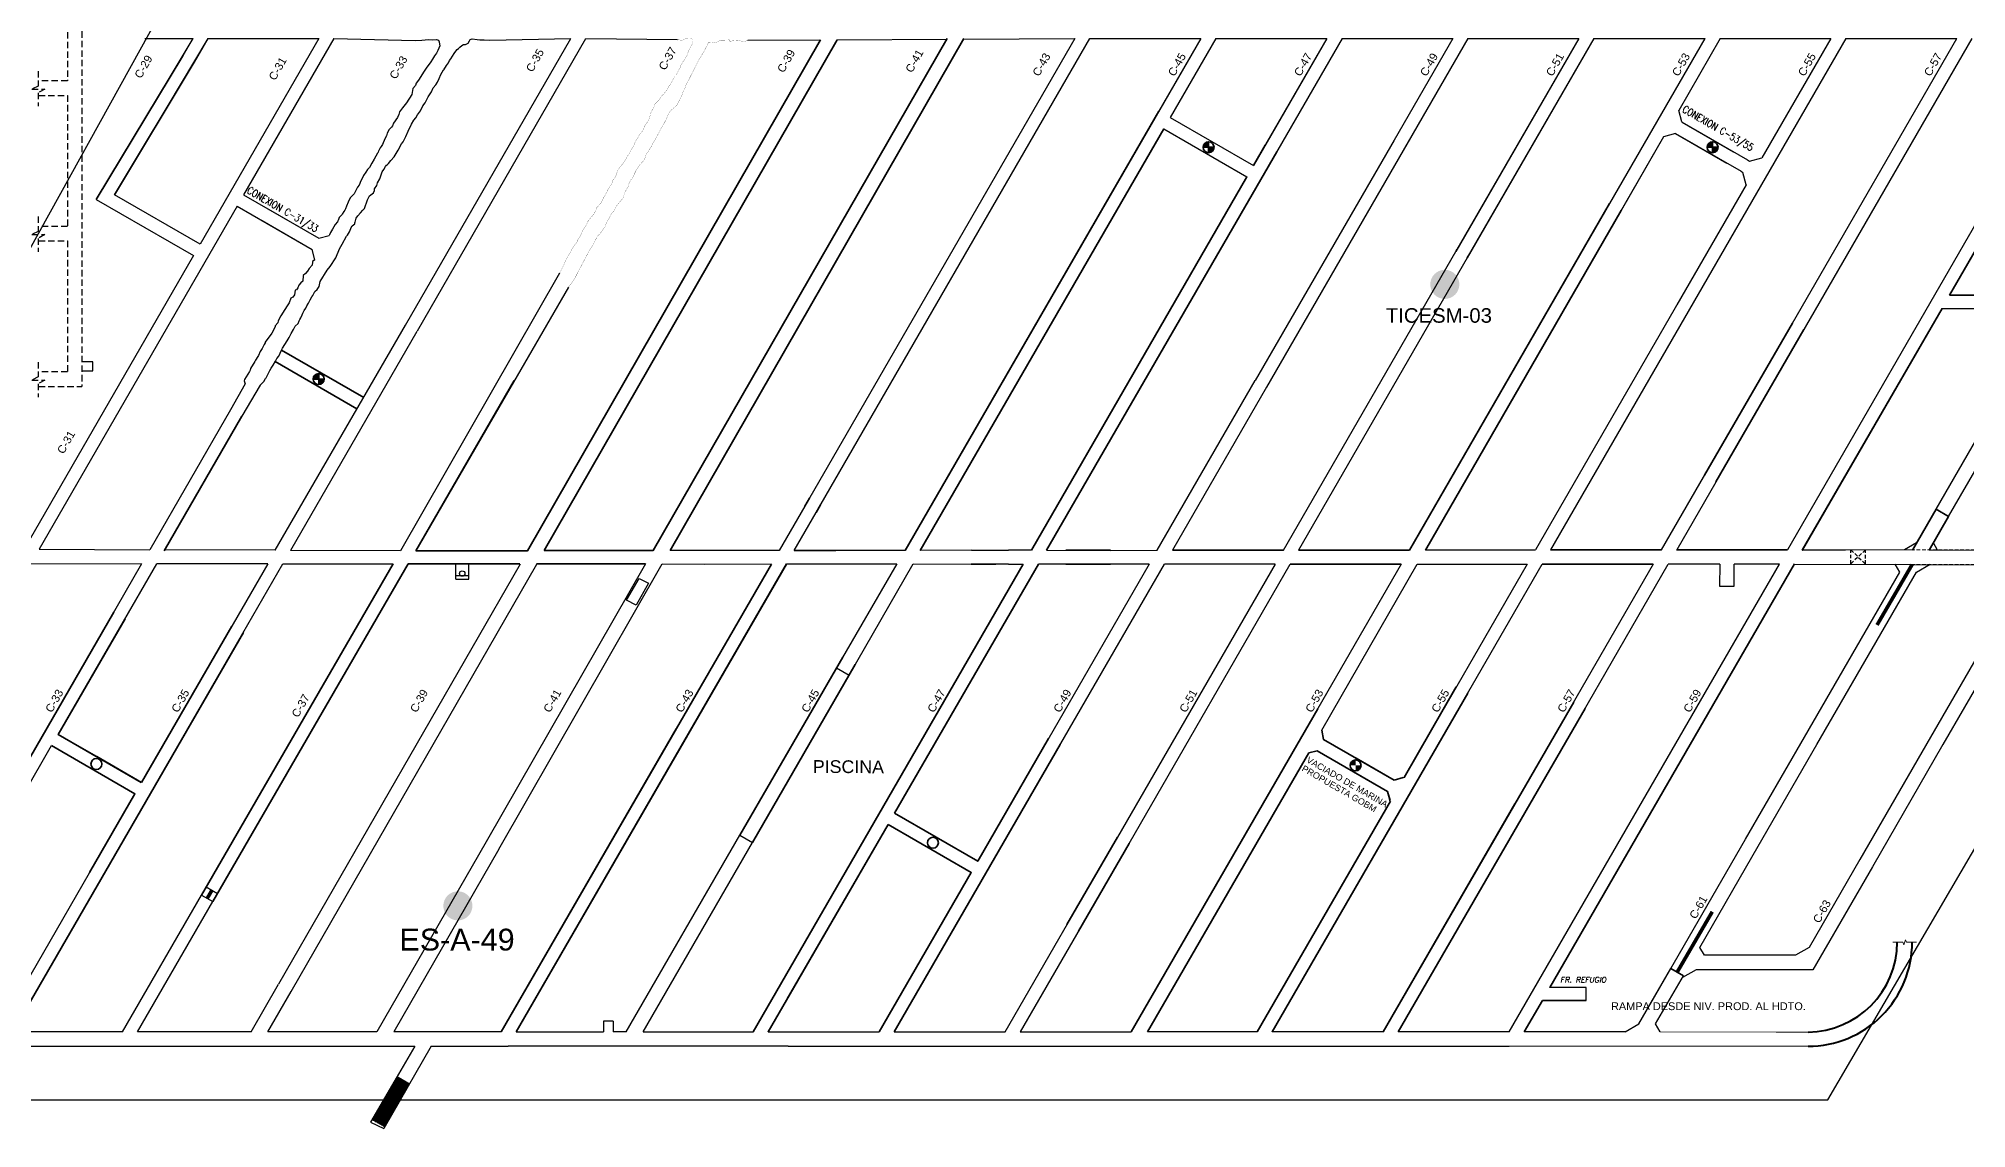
# Model space of a CAD drawing. Header units: millimetres. Extents: x -28 to 1943, y -5245 to 2752.
# Drawn here: x 812 to 1342, y 1434 to 1734 of the extents above; entities that cross this region are included whole.
import ezdxf
from ezdxf.enums import TextEntityAlignment as Align

# ---------------------------------------------------------------- set-up
doc = ezdxf.new("R2010")
doc.units = ezdxf.units.MM
doc.linetypes.add('DASHEDX2', pattern=[1.5, 1, -0.5])
doc.linetypes.add('HIDDEN', pattern=[0.375, 0.25, -0.125])
doc.layers.add('145', color=1, linetype='Continuous')
doc.styles.add('ARIAL', font='arial.ttf')
doc.styles.add('DG-T1-473 TO 560$1$Standard', font='arial.ttf')
doc.styles.add('ROMANS', font='romans.shx', dxfattribs={"width": 0.8})
doc.styles.get("Standard").update_dxf_attribs({"font": 'arial.ttf'})

msp = doc.modelspace()

# ---------------------------------------------------------------- hatches: boundary and pattern name
at = {"lineweight": 35}
h = msp.add_hatch(color=256, dxfattribs=at)
h.dxf.hatch_style = 1
h.paths.add_polyline_path([(1133.604, 1705.57, 0.4142136), (1132.104, 1704.07), (1133.604, 1704.07)])
h.paths.add_polyline_path([(1135.104, 1704.07), (1133.604, 1704.07), (1133.604, 1702.57, 0.4142136)])
h = msp.add_hatch(color=256, dxfattribs=at)
h.dxf.hatch_style = 1
h.paths.add_polyline_path([(1133.604, 1705.57, 0.4142136), (1132.104, 1704.07), (1133.604, 1704.07)])
h.paths.add_polyline_path([(1135.104, 1704.07), (1133.604, 1704.07), (1133.604, 1702.57, 0.4142136)])
h = msp.add_hatch(color=256, dxfattribs=at)
h.dxf.hatch_style = 1
h.paths.add_polyline_path([(1272.168, 1705.57, 0.4142136), (1270.668, 1704.07), (1272.168, 1704.07)])
h.paths.add_polyline_path([(1273.668, 1704.07), (1272.168, 1704.07), (1272.168, 1702.57, 0.4142136)])
h = msp.add_hatch(color=256, dxfattribs=at)
h.dxf.hatch_style = 1
h.paths.add_polyline_path([(1272.168, 1705.57, 0.4142136), (1270.668, 1704.07), (1272.168, 1704.07)])
h.paths.add_polyline_path([(1273.668, 1704.07), (1272.168, 1704.07), (1272.168, 1702.57, 0.4142136)])
at = {"lineweight": 100}
h = msp.add_hatch(color=256, dxfattribs=at)
h.dxf.hatch_style = 1
edge = h.paths.add_edge_path()
edge.add_arc((1198.552, 1666.373), 4, 0, 360)
at = {"lineweight": 35}
h = msp.add_hatch(color=256, dxfattribs=at)
h.dxf.hatch_style = 1
h.paths.add_polyline_path([(888.951, 1641.819, 0.4142136), (887.451, 1640.319), (888.951, 1640.319)])
h.paths.add_polyline_path([(890.451, 1640.319), (888.951, 1640.319), (888.951, 1638.819, 0.4142136)])
h = msp.add_hatch(color=256, dxfattribs=at)
h.dxf.hatch_style = 1
h.paths.add_polyline_path([(888.951, 1641.819, 0.4142136), (887.451, 1640.319), (888.951, 1640.319)])
h.paths.add_polyline_path([(890.451, 1640.319), (888.951, 1640.319), (888.951, 1638.819, 0.4142136)])
h = msp.add_hatch(color=256, dxfattribs=at)
h.dxf.hatch_style = 1
h.paths.add_polyline_path([(1174.026, 1535.607, 0.4142136), (1172.526, 1534.107), (1174.026, 1534.107)])
h.paths.add_polyline_path([(1175.526, 1534.107), (1174.026, 1534.107), (1174.026, 1532.607, 0.4142136)])
at = {"transparency": 33554687}
h = msp.add_hatch(color=256, dxfattribs=at)
h.dxf.hatch_style = 1
edge = h.paths.add_edge_path()
edge.add_arc((927.216, 1495.483), 4, 0, 360)
at = {"transparency": 33554636}
h = msp.add_hatch(dxfattribs=at)
h.set_pattern_fill('ANSI31', color=256, scale=0.10249, angle=-45.07769)
h.set_pattern_definition([(359.922312, (-53.1946, 2174.2277), (0.00044122, 0.32540518), [])])
h.paths.add_polyline_path([(913.962, 1446.579), (910.539, 1448.579), (903.558, 1436.709), (907.063, 1434.76)])

# ---------------------------------------------------------------- linework, layer by layer
for p, q in [((893.149, 1733.963), (868.32, 1690.979)), ((946.327, 1593.148), (1026.901, 1733.586)), ((1096.838, 1733.963), (1022.603, 1605.384)), ((1025.69, 1603.601), (1100.955, 1733.963)), ((1030.587, 1731.972), (1031.527, 1733.611)), ((1131.447, 1733.963), (1050.191, 1593.224)), ((1061.599, 1733.773), (1056.775, 1725.366)), ((1060.245, 1723.375), (1066.225, 1733.798)), ((1170.295, 1733.963), (1089.09, 1593.252)), ((1131.447, 1733.963), (1119.919, 1713.996)), ((1135.604, 1733.963), (1123.06, 1712.237)), ((1135.604, 1733.963), (1123.06, 1712.237)), ((1166.125, 1733.963), (1145.955, 1699.018)), ((1166.125, 1733.963), (1147.649, 1701.952)), ((1204.886, 1733.963), (1149.552, 1638.114, 2211.985)), ((1170.295, 1733.963), (1150.779, 1700.146)), ((1200.729, 1733.963), (1184.587, 1706.005)), ((1204.886, 1733.963), (1187.705, 1704.205)), ((1270.011, 1733.963), (1188.813, 1593.325)), ((1235.37, 1733.963), (1201.546, 1675.377)), ((1235.37, 1733.963), (1201.889, 1675.971)), ((1239.518, 1733.963), (1204.706, 1673.641)), ((1239.518, 1733.963), (1205, 1674.176)), ((1308.8, 1733.963), (1227.619, 1593.353)), ((1270.011, 1733.963), (1243.804, 1688.57)), ((1274.297, 1733.963), (1262.866, 1714.135)), ((1274.297, 1733.963), (1262.866, 1714.135)), ((1304.651, 1733.963), (1285.733, 1701.196)), ((1294.156, 1655.724), (1339.287, 1733.963)), ((1343.441, 1733.963), (1295.216, 1650.434)), ((1030.587, 1731.972), (950.935, 1593.151)), ((980.926, 1593.173), (1056.775, 1725.366)), ((1060.245, 1723.375), (985.54, 1593.177)), ((1123.06, 1712.237), (1145.955, 1699.018)), ((1121.266, 1709.129), (1054.35, 1593.227)), ((1258.701, 1706.908), (1193.225, 1593.332)), ((1258.701, 1706.908), (1247.05, 1686.699)), ((1281.409, 1693.705, 2211), (1280.526, 1697.166, 2211)), ((1281.409, 1693.705, 2211), (1280.526, 1697.166, 2211)), ((1282.326, 1700.283, 2211), (1285.733, 1701.196, 2211)), ((1282.326, 1700.283, 2211), (1285.733, 1701.196, 2211)), ((1144.155, 1695.9), (1084.906, 1593.249)), ((1281.409, 1693.705), (1223.471, 1593.35)), ((1281.409, 1693.705), (1262.354, 1660.701)), ((866.52, 1687.861), (812.058, 1593.576)), ((1154.161, 1593.303), (1201.546, 1675.377)), ((1204.694, 1673.647), (1158.308, 1593.303)), ((1335.252, 1659.779), (1365.506, 1659.779)), ((1337.33, 1663.379), (1367.801, 1663.379)), ((876.988, 1593.244), (912.837, 1655.183)), ((1258.121, 1593.366), (1294.156, 1655.724)), ((1297.243, 1653.944), (1262.305, 1593.379)), ((915.959, 1653.379), (881.23, 1593.203)), ((826.867, 1645.065), (823.867, 1645.065)), ((826.867, 1642.565), (826.867, 1645.065)), ((823.867, 1642.565), (826.867, 1642.565)), ((1119.502, 1593.274), (1146.418, 1639.923)), ((1149.552, 1638.114, 2211.985), (1123.661, 1593.277)), ((864.725, 1631.891), (842.52, 1593.416)), ((867.843, 1630.091), (846.664, 1593.394)), ((1333.604, 1604.521), (1349.649, 1632.308, 4424.844)), ((1337.068, 1602.521), (1353.113, 1630.308, 4424.844)), ((1022.603, 1605.384), (1015.568, 1593.198)), ((1019.686, 1593.202), (1025.69, 1603.601)), ((812.058, 1593.576), (842.52, 1593.416)), ((946.321, 1593.148), (915.649, 1593.125)), ((980.948, 1593.173), (950.935, 1593.151)), ((995.174, 1593.184), (985.54, 1593.177)), ((1015.568, 1593.198), (995.174, 1593.184)), ((1050.191, 1593.224), (1019.686, 1593.202)), ((1050.191, 1593.224), (1050.191, 1593.224)), ((1084.906, 1593.249), (1078.612, 1593.244)), ((1106.621, 1593.227), (1119.502, 1593.274)), ((1123.661, 1593.277), (1154.17, 1593.319)), ((1296.931, 1593.405), (1308.751, 1593.395)), ((1328.27, 1595.283), (1324.901, 1593.338)), ((1334.002, 1593.316), (1332.878, 1595.264)), ((840.247, 1589.484), (765.989, 1460.809)), ((804.818, 1460.81), (879.087, 1589.496)), ((817.36, 1542.619), (844.41, 1589.485)), ((874.941, 1589.516), (840.238, 1529.41)), ((909.396, 1589.504), (858.044, 1500.688)), ((861.17, 1498.901), (913.542, 1589.485)), ((944.351, 1589.421), (877.932, 1473.957)), ((881.397, 1471.958), (948.963, 1589.422)), ((913.555, 1589.505), (944.226, 1589.496)), ((926.621, 1586.348), (926.621, 1589.501)), ((926.621, 1586.348), (930.221, 1586.348)), ((930.221, 1586.348), (930.221, 1589.5)), ((948.837, 1589.495), (978.811, 1589.487)), ((983.422, 1589.485), (995.081, 1589.482)), ((995.081, 1589.482), (1013.432, 1589.5)), ((1017.588, 1589.504), (1047.93, 1589.533)), ((1082.664, 1589.47), (1021.164, 1482.968)), ((1047.93, 1589.533), (1031.281, 1560.962)), ((1034.798, 1558.913), (1052.4, 1589.533)), ((1047.179, 1460.811), (1121.458, 1589.461)), ((1047.287, 1520.987), (1086.845, 1589.47)), ((1052.4, 1589.533), (1068.325, 1589.47)), ((1078.612, 1589.465), (1082.664, 1589.47)), ((1151.928, 1589.437), (1108.519, 1514.365)), ((1111.742, 1512.599), (1156.075, 1589.436)), ((1186.565, 1589.429), (1112.306, 1460.81)), ((1151.096, 1460.811), (1225.355, 1589.432)), ((1156.076, 1589.437), (1186.565, 1589.429)), ((1164.699, 1543.798, 2118.937), (1190.974, 1589.428)), ((1221.209, 1589.435), (1187.353, 1530.797)), ((1190.974, 1589.428), (1221.202, 1589.419)), ((1255.836, 1589.411), (1217.843, 1523.561)), ((1220.998, 1521.829), (1259.982, 1589.408)), ((1274.132, 1589.405), (1259.982, 1589.408)), ((1290.537, 1589.401), (1278.122, 1589.404)), ((1297.407, 1541.827), (1323.622, 1587.232)), ((1300.871, 1539.827), (1328.24, 1587.231)), ((1323.622, 1587.232), (1322.371, 1589.398)), ((1328.24, 1587.231), (1331.99, 1589.395)), ((1358.25, 1587.221), (1332.041, 1541.827)), ((1362.868, 1587.22), (1335.505, 1539.827)), ((1031.281, 1560.962), (1034.798, 1558.913)), ((827.926, 1536.518), (817.36, 1542.619)), ((1165.218, 1541.269, -0.018), (1164.699, 1543.798, 2118.937)), ((770.146, 1460.809), (815.495, 1539.539)), ((815.495, 1539.539), (826.126, 1533.401)), ((1116.837, 1460.826, 0.412), (1161.126, 1537.603, 2121.212)), ((1163.422, 1538.149), (1161.126, 1537.6, 2118.943)), ((1172.336, 1533.002, 0), (1163.422, 1538.149)), ((1174.136, 1536.12), (1165.218, 1541.269, -0.018)), ((1281.26, 1513.859), (1297.407, 1541.827)), ((1284.724, 1511.859), (1300.871, 1539.827)), ((1332.041, 1541.827), (1312.641, 1508.224)), ((1335.505, 1539.827), (1316.105, 1506.224)), ((826.126, 1533.401), (838.44, 1526.291)), ((840.238, 1529.41), (827.926, 1536.518)), ((1182.822, 1526.948), (1172.336, 1533.002, 0)), ((1184.622, 1530.065, 0), (1174.136, 1536.12)), ((1183.554, 1524.216), (1182.822, 1526.948)), ((1187.353, 1530.797), (1184.622, 1530.065)), ((838.44, 1526.291), (800.662, 1460.81)), ((1183.554, 1524.216), (1146.953, 1460.811)), ((1181.583, 1460.811), (1217.843, 1523.561)), ((1185.737, 1460.811), (1220.998, 1521.829)), ((1017.792, 1469.908), (1045.486, 1517.87)), ((1045.486, 1517.87), (1068.348, 1504.671)), ((1047.287, 1520.987), (1070.148, 1507.788)), ((934.992, 1513.116, 2211.167), (904.98, 1460.81)), ((938.457, 1511.116, 2211.167), (909.591, 1460.81)), ((973.514, 1460.815), (1004.745, 1514.915, 2174.012)), ((978.13, 1460.81), (1008.209, 1512.915, 2174.012)), ((1004.745, 1514.915, 2174.012), (1008.209, 1512.915, 2174.012)), ((1077.666, 1460.811), (1108.519, 1514.365)), ((1111.742, 1512.599), (1081.814, 1460.811)), ((1255.208, 1468.734), (1281.26, 1513.859)), ((1268.685, 1484.079), (1284.724, 1511.859)), ((1312.641, 1508.224), (1298.7, 1484.079)), ((1316.105, 1506.224), (1299.76, 1477.914)), ((858.044, 1500.688), (861.17, 1498.901)), ((1068.348, 1504.671), (1043.024, 1460.811)), ((1269.935, 1481.914), (1268.685, 1484.079)), ((1298.7, 1484.079), (1294.95, 1481.914)), ((1008.376, 1460.811), (1021.164, 1482.968)), ((1294.95, 1481.914), (1269.935, 1481.914)), ((1251.899, 1463.004), (1260.708, 1478.261)), ((1256.518, 1463.005), (1264.172, 1476.261)), ((1267.626, 1477.914), (1263.876, 1475.749)), ((1299.76, 1477.914), (1267.626, 1477.914)), ((1012.533, 1460.811), (1017.792, 1469.908)), ((1225.378, 1469.472), (1237.417, 1469.472)), ((1237.417, 1469.472), (1225.378, 1469.472)), ((1237.417, 1473.072), (1227.456, 1473.072)), ((1237.417, 1473.072), (1227.456, 1473.072)), ((1237.417, 1469.472), (1237.417, 1473.072)), ((1237.417, 1469.472), (1237.417, 1473.072)), ((967.23, 1463.807), (967.23, 1460.81)), ((969.93, 1463.807), (967.23, 1463.807)), ((969.93, 1463.807), (969.93, 1460.81)), ((1248.149, 1460.838), (1251.899, 1463.004)), ((1257.768, 1460.84), (1256.518, 1463.005)), ((834.988, 1460.81), (806.685, 1460.81)), ((870.389, 1460.81), (839.146, 1460.81)), ((904.98, 1460.81), (875.001, 1460.81)), ((939.133, 1460.81), (909.591, 1460.81)), ((943.25, 1460.81), (967.23, 1460.81)), ((973.514, 1460.815), (969.93, 1460.81)), ((978.13, 1460.811), (1008.376, 1460.811)), ((1012.539, 1460.811), (1043.024, 1460.811)), ((1047.181, 1460.811), (1077.666, 1460.811)), ((1081.814, 1460.811), (1112.306, 1460.81)), ((1146.953, 1460.811), (1116.828, 1460.811)), ((1181.583, 1460.811), (1151.096, 1460.811)), ((1216.221, 1460.812), (1185.737, 1460.811)), ((1248.149, 1460.838), (1220.378, 1460.812)), ((806.685, 1456.889), (915.39, 1456.883)), ((915.393, 1456.887), (903.22, 1436.01)), ((919.832, 1456.882), (906.857, 1434.281)), ((919.832, 1456.882), (941.002, 1456.881)), ((1017.989, 1456.878), (941.002, 1456.881)), ((1017.989, 1456.878), (1109.504, 1456.873)), ((1109.504, 1456.873), (1156.17, 1456.871)), ((1156.17, 1456.871), (1216.221, 1456.868)), ((903.22, 1436.01), (906.857, 1434.281))]:
    msp.add_line(p, q)
at = {"lineweight": 35}
for p, q in [((946.321, 1593.148), (1026.901, 1733.586)), ((950.935, 1593.151), (1031.527, 1733.611)), ((980.926, 1593.173), (1061.708, 1733.963)), ((985.54, 1593.177), (1066.319, 1733.963)), ((1119.919, 1713.996), (1050.191, 1593.224)), ((1121.266, 1709.129), (1054.35, 1593.227)), ((1152.329, 1702.831), (1089.09, 1593.252)), ((1132.104, 1704.07), (1135.104, 1704.07)), ((1133.604, 1705.57), (1133.604, 1702.57)), ((1149.198, 1704.637), (1145.955, 1699.018)), ((1270.668, 1704.07), (1273.668, 1704.07)), ((1272.168, 1705.57), (1272.168, 1702.57)), ((1144.155, 1695.9), (1084.906, 1593.249)), ((1243.804, 1688.57), (1188.814, 1593.325)), ((1247.05, 1686.699), (1193.223, 1593.328)), ((1201.889, 1675.971), (1201.546, 1675.377)), ((1205, 1674.176), (1204.694, 1673.647)), ((1269.974, 1613.912), (1294.126, 1655.743)), ((1297.243, 1653.944), (1273.093, 1612.113)), ((878.717, 1648.306), (901.334, 1635.247)), ((887.451, 1640.319), (890.451, 1640.319)), ((888.951, 1641.819), (888.951, 1638.819)), ((867.843, 1630.091), (846.48, 1593.075)), ((1022.603, 1605.384), (1023.847, 1607.552)), ((1025.69, 1603.601), (1026.935, 1605.77)), ((915.649, 1593.125), (946.321, 1593.148)), ((950.935, 1593.151), (980.926, 1593.173)), ((1019.686, 1593.202), (1031.107, 1593.201)), ((1094.405, 1593.255), (1106.621, 1593.247)), ((1123.661, 1593.277), (1154.17, 1593.319)), ((1158.308, 1593.303), (1188.814, 1593.325)), ((1193.223, 1593.328), (1223.471, 1593.35)), ((1227.619, 1593.353), (1258.119, 1593.376)), ((1262.275, 1593.379), (1292.772, 1593.401)), ((913.555, 1589.505), (944.226, 1589.496)), ((948.837, 1589.495), (978.811, 1589.487)), ((1068.361, 1589.47), (1075.112, 1589.465)), ((1094.404, 1589.471), (1106.621, 1589.472)), ((1156.076, 1589.437), (1186.565, 1589.429)), ((1225.347, 1589.418), (1255.829, 1589.409)), ((1165.218, 1541.269), (1164.699, 1543.798, 2118.937)), ((1163.418, 1538.151), (1161.126, 1537.603, 2121.212)), ((1165.218, 1541.269, -0.018), (1184.622, 1530.065)), ((1182.822, 1526.948), (1183.495, 1524.438)), ((1184.622, 1530.065), (1187.136, 1530.739))]:
    msp.add_line(p, q, dxfattribs=at)
at = {"color": 3, "lineweight": 35}
for p, q in [((1337.33, 1663.379), (1367.801, 1663.379)), ((1013.419, 1589.477), (939.133, 1460.81)), ((943.25, 1460.81), (1017.535, 1589.476)), ((1082.664, 1589.47), (1008.376, 1460.811)), ((1082.664, 1589.47), (1008.376, 1460.811)), ((1086.821, 1589.47), (1047.283, 1520.989)), ((1086.821, 1589.47), (1047.283, 1520.989)), ((1294.691, 1589.526), (1227.456, 1473.072)), ((1294.691, 1589.526), (1227.456, 1473.072)), ((1325.085, 1589.326), (1325.104, 1589.359)), ((1329.22, 1589.359), (1329.195, 1589.317)), ((832.599, 1576.227), (765.989, 1460.809)), ((835.712, 1574.417), (817.36, 1542.619)), ((868.27, 1570.683), (804.818, 1460.81)), ((865.039, 1572.429), (840.238, 1529.41)), ((1033.017, 1563.877), (1004.745, 1514.915, 2174.012)), ((1036.482, 1561.876), (1008.209, 1512.915, 2174.012)), ((1204.856, 1553.947), (1151.096, 1460.811)), ((1201.713, 1555.672), (1187.353, 1530.797)), ((1163.601, 1549.654), (1112.307, 1460.811)), ((1181.583, 1460.811), (1233.992, 1551.508)), ((1237.148, 1549.776), (1185.737, 1460.811)), ((817.36, 1542.619), (840.183, 1529.442)), ((987.233, 1544.121), (939.133, 1460.81)), ((943.25, 1460.81), (990.34, 1542.373)), ((1092.791, 1539.809), (1047.181, 1460.811)), ((1089.634, 1541.541), (1070.147, 1507.789)), ((1161.126, 1537.603, 2121.212), (1116.828, 1460.811)), ((838.44, 1526.291), (825.971, 1504.664)), ((1183.582, 1524.265), (1146.953, 1460.811)), ((1045.483, 1517.871), (1012.539, 1460.811)), ((1045.483, 1517.871), (1012.539, 1460.811)), ((1047.283, 1520.989), (1070.147, 1507.789)), ((1047.283, 1520.989), (1070.147, 1507.789)), ((1108.519, 1514.365), (1094.68, 1490.339)), ((1111.743, 1512.599), (1097.828, 1488.522)), ((1068.347, 1504.671), (1043.024, 1460.811)), ((1068.347, 1504.671), (1043.024, 1460.811)), ((1225.378, 1469.472), (1220.378, 1460.812)), ((1225.378, 1469.472), (1220.378, 1460.812))]:
    msp.add_line(p, q, dxfattribs=at)
at = {"color": 7, "lineweight": 35}
for p, q in [((1327.146, 1593.332), (1333.604, 1604.521)), ((1331.756, 1593.321), (1337.068, 1602.521)), ((1333.604, 1604.521), (1337.068, 1602.521)), ((1264.172, 1476.261), (1260.708, 1478.261))]:
    msp.add_line(p, q, dxfattribs=at)
at = {"linetype": 'ByBlock'}
for p, q in [((1068.398, 1593.276), (1078.612, 1593.244)), ((1089.09, 1593.252), (1106.621, 1593.227)), ((1078.612, 1589.465), (1068.361, 1589.47)), ((1106.621, 1589.472), (1086.821, 1589.47)), ((1216.221, 1460.812), (1290.537, 1589.401)), ((1255.829, 1589.409), (1255.835, 1589.409))]:
    msp.add_line(p, q, dxfattribs=at)
at = {"color": 3, "linetype": 'DASHEDX2', "lineweight": 15}
for p, q in [((1308.751, 1593.395), (1415.926, 1593.459)), ((1308.751, 1589.359), (1415.926, 1589.359))]:
    msp.add_line(p, q, dxfattribs=at)
at = {"color": 3, "linetype": 'DASHEDX2', "lineweight": 30}
for p, q in [((1310.166, 1589.543), (1310.166, 1593.374)), ((1310.166, 1593.374), (1314.166, 1589.51)), ((1314.166, 1589.51), (1314.166, 1593.374))]:
    msp.add_line(p, q, dxfattribs=at)
at = {"color": 3}
for p, q in [((926.621, 1585.348), (926.621, 1586.348)), ((926.621, 1585.348), (930.221, 1585.348)), ((930.221, 1585.348), (930.221, 1586.348))]:
    msp.add_line(p, q, dxfattribs=at)
at = {"color": 3, "lineweight": 15}
for p, q in [((804.818, 1460.81), (834.988, 1460.81)), ((839.146, 1460.81), (870.389, 1460.81)), ((875.001, 1460.81), (904.98, 1460.81)), ((909.591, 1460.81), (939.133, 1460.81)), ((1012.533, 1460.811), (1043.024, 1460.811)), ((1047.181, 1460.811), (1077.666, 1460.811)), ((1081.814, 1460.811), (1112.307, 1460.811)), ((1116.828, 1460.811), (1146.953, 1460.811)), ((1151.096, 1460.811), (1181.583, 1460.811)), ((1185.737, 1460.811), (1216.221, 1460.812))]:
    msp.add_line(p, q, dxfattribs=at)
at = {"color": 3, "linetype": 'Continuous', "lineweight": 15}
for p, q in [((943.25, 1460.81), (967.23, 1460.81)), ((978.13, 1460.81), (1008.376, 1460.811)), ((693.962, 1456.893), (915.39, 1456.883))]:
    msp.add_line(p, q, dxfattribs=at)
at = {"lineweight": 15}
for p, q in [((1257.768, 1460.84), (1289.63, 1460.799)), ((1289.63, 1460.799), (1298.406, 1460.798)), ((919.832, 1456.882), (1216.539, 1456.868)), ((1216.221, 1456.868), (1261.543, 1456.866)), ((1218.093, 1456.868), (1298.406, 1456.865))]:
    msp.add_line(p, q, dxfattribs=at)
at = {"color": 252, "linetype": 'HIDDEN', "ltscale": 7}
for points in [[(823.867, 1749.081), (823.867, 1638.323)], [(819.867, 1738.323), (819.867, 1722.323)], [(811.855, 1725.019), (811.855, 1720.903), (810.117, 1720.06), (813.642, 1720.06), (811.855, 1719.018), (811.855, 1715.348)], [(819.867, 1722.323), (811.967, 1722.323)], [(811.967, 1718.323), (819.867, 1718.323)], [(819.867, 1718.323), (819.867, 1682.323)], [(811.855, 1685.019), (811.855, 1680.903), (810.117, 1680.06), (813.642, 1680.06), (811.855, 1679.018), (811.855, 1675.348)], [(819.867, 1682.323), (811.967, 1682.323)], [(811.967, 1678.323), (819.867, 1678.323)], [(819.867, 1678.323), (819.867, 1642.323)], [(811.855, 1645.019), (811.855, 1640.903), (810.117, 1640.06), (813.642, 1640.06), (811.855, 1639.018), (811.855, 1635.348)], [(819.867, 1642.323), (811.967, 1642.323)], [(811.967, 1638.323), (823.867, 1638.323)]]:
    msp.add_lwpolyline(points, dxfattribs=at)
for points in [[(854.322, 1733.963), (827.777, 1689.738)], [(858.478, 1733.963), (832.826, 1690.979)], [(841.188, 1733.963), (854.322, 1733.963)], [(841.188, 1733.963), (854.322, 1733.963)], [(854.322, 1733.963), (851.598, 1729.243)], [(858.478, 1733.963), (854.714, 1727.443)], [(888.992, 1733.963), (856.366, 1677.434)], [(858.478, 1733.963), (888.992, 1733.963)], [(858.478, 1733.963), (888.992, 1733.963)], [(872.845, 1638.688), (873.895, 1639.676), (874.364, 1640.515), (874.521, 1640.631), (875.529, 1642.674), (875.899, 1643.31), (876.436, 1644.194), (877.082, 1645.223), (877.484, 1646.03), (877.968, 1646.653), (878.707, 1648.288), (879.042, 1648.873), (880.31, 1650.849), (880.825, 1651.753), (881.422, 1652.842), (882.041, 1653.929), (882.5, 1654.87), (883.321, 1655.602), (883.62, 1656.306), (883.8, 1656.716), (883.997, 1657.21), (884.424, 1658.029), (884.616, 1658.415), (885.004, 1659.223), (885.458, 1659.868), (885.693, 1660.485), (886.154, 1661.164), (886.331, 1661.588), (886.566, 1662.105), (887.035, 1662.924), (887.301, 1663.313), (887.615, 1663.837), (887.914, 1664.417), (888.576, 1664.986), (889.069, 1665.748), (889.38, 1667.177), (891.266, 1670.31), (892.143, 1671.263), (893.688, 1673.701), (894.707, 1676.126), (895.449, 1677.433), (896.578, 1679.583), (896.898, 1679.941), (897.447, 1680.843), (897.778, 1681.77), (897.8, 1681.827), (898.109, 1682.432), (898.846, 1683.004), (898.917, 1683.401), (898.979, 1683.496), (899.259, 1684.587), (899.705, 1685.216), (900.412, 1686.004), (901.058, 1686.811), (901.537, 1687.255), (902.396, 1689.657), (902.911, 1690.706), (903.988, 1691.559), (904.253, 1692.225), (904.308, 1692.658), (904.892, 1693.539), (905.117, 1694.25), (905.748, 1695.404), (906.442, 1697.34), (906.819, 1697.918), (907.312, 1698.774), (907.636, 1699.125), (907.874, 1699.34), (908.142, 1699.621), (908.749, 1700.46), (909.684, 1701.474), (909.684, 1701.474), (910.76, 1703.234), (910.76, 1703.234), (911.75, 1705.037), (912.179, 1705.6), (912.889, 1707.04), (913.559, 1708.506), (914.423, 1710.455), (915.147, 1711.487), (915.638, 1712.124), (916.097, 1713.012), (916.911, 1714.122), (917.561, 1715.434), (918.186, 1716.302), (919.023, 1717.951), (919.934, 1719.271), (920.41, 1720.432), (921.122, 1721.257), (921.598, 1721.996), (922.06, 1722.998), (922.573, 1724.078), (923.296, 1725.316), (923.344, 1725.365), (924.05, 1726.582), (924.597, 1727.285), (924.9, 1727.905), (925.261, 1728.351), (925.749, 1729.162), (926.167, 1729.859), (926.62, 1730.52), (927.021, 1730.948), (927.365, 1731.27), (927.736, 1731.617), (928.35, 1732.06), (928.745, 1732.32), (929.356, 1732.333), (930.047, 1732.661), (930.432, 1733.351), (930.586, 1733.684), (931.18, 1733.923), (932.555, 1733.668), (933.225, 1733.639), (934.454, 1733.587), (935.992, 1733.541)], [(893.149, 1733.963), (915.454, 1733.423)], [(893.149, 1733.963), (915.454, 1733.423)], [(912.837, 1655.183), (958.247, 1733.963)], [(915.454, 1733.423), (917.28, 1733.485), (919.095, 1733.668), (920.355, 1733.646), (921.382, 1733.718), (921.85, 1733.541), (922.082, 1733.066), (922.191, 1732.446), (922.276, 1731.962), (921.72, 1730.7), (921.376, 1729.917), (920.818, 1729.196), (920.226, 1728.304)], [(916.086, 1653.6), (962.404, 1733.963)], [(935.992, 1733.541), (958.247, 1733.963)], [(935.992, 1733.541), (958.247, 1733.963)], [(962.404, 1733.963), (987.578, 1733.658)], [(962.404, 1733.963), (987.578, 1733.658)], [(1006.955, 1733.479), (1026.901, 1733.586)], [(1006.955, 1733.479), (1026.901, 1733.586)], [(1031.527, 1733.611), (1061.599, 1733.773)], [(1031.527, 1733.611), (1061.599, 1733.773)], [(1066.225, 1733.798), (1096.838, 1733.963)], [(1066.225, 1733.798), (1096.838, 1733.963)], [(1100.955, 1733.963), (1131.447, 1733.963)], [(1100.955, 1733.963), (1131.447, 1733.963)], [(1135.604, 1733.963), (1166.125, 1733.963)], [(1135.604, 1733.963), (1166.125, 1733.963)], [(1170.295, 1733.963), (1200.729, 1733.963)], [(1170.295, 1733.963), (1200.729, 1733.963)], [(1204.886, 1733.963), (1235.37, 1733.963)], [(1204.886, 1733.963), (1235.37, 1733.963)], [(1239.518, 1733.963), (1270.011, 1733.963)], [(1239.518, 1733.963), (1270.011, 1733.963)], [(1274.297, 1733.963), (1304.651, 1733.963)], [(1274.297, 1733.963), (1304.651, 1733.963)], [(1308.8, 1733.963), (1339.287, 1733.963)], [(1308.8, 1733.963), (1339.287, 1733.963)], [(920.226, 1728.304), (919.739, 1727.572), (919.363, 1726.962), (918.723, 1726.056), (917.742, 1724.74), (917.05, 1723.498), (916.419, 1722.547), (915.791, 1721.729), (915.53, 1721.018), (914.879, 1720.219), (914.603, 1718.612), (913.105, 1716.29), (911.954, 1714.898), (911.143, 1713.841), (911.014, 1713.04), (910.603, 1712.222), (909.543, 1710.696), (909.228, 1709.98), (908.993, 1709.58), (908.348, 1708.934), (907.792, 1707.96), (907.58, 1707.248), (907.144, 1706.371), (906.449, 1704.811), (906.163, 1704.236), (905.824, 1703.897), (905.342, 1702.823), (905.381, 1702.742), (905.109, 1702.411), (904.246, 1700.794), (903.525, 1699.718), (902.879, 1698.505), (902.369, 1697.916), (901.932, 1697.183), (901.26, 1696.348), (901.034, 1695.657), (900.569, 1694.878), (900.058, 1693.643), (899.595, 1693.078), (898.916, 1691.623), (898.72, 1691.279), (898.045, 1690.638), (897.59, 1690.199), (897.054, 1688.955), (896.642, 1687.885), (896.296, 1687.099), (896.107, 1686.798), (895.82, 1686.426), (895.43, 1685.663), (895.27, 1685.514), (894.597, 1684.751), (894.304, 1683.963), (894.225, 1683.803), (894.094, 1683.583), (893.484, 1682.847), (893.098, 1682.208), (892.761, 1681.548), (892.469, 1681.124), (892.177, 1680.64), (891.902, 1680.012), (891.871, 1679.806)], [(1263.696, 1711.04), (1262.866, 1714.135)], [(1263.696, 1711.04), (1262.866, 1714.135)], [(1121.266, 1709.129), (1144.155, 1695.9), (1144.155, 1695.9)], [(1261.996, 1707.865), (1258.701, 1706.908)], [(1261.996, 1707.865), (1258.701, 1706.908)], [(1261.996, 1707.865), (1276.111, 1699.716)], [(1261.996, 1707.865), (1280.006, 1697.466)], [(1263.794, 1710.984), (1263.696, 1711.04)], [(1263.794, 1710.984), (1263.696, 1711.04)], [(1263.794, 1710.984), (1277.911, 1702.833)], [(1263.794, 1710.984), (1281.806, 1700.584)], [(1184.587, 1706.005), (1146.418, 1639.923)], [(1280.006, 1697.466), (1280.526, 1697.166)], [(1280.006, 1697.466), (1280.526, 1697.166)], [(1281.806, 1700.584), (1282.327, 1700.283)], [(1281.806, 1700.584), (1282.327, 1700.283)], [(856.366, 1677.434), (832.826, 1690.979)], [(868.307, 1690.986), (889.002, 1679.038)], [(827.777, 1689.738), (854.548, 1674.283)], [(866.505, 1687.869), (887.201, 1675.921)], [(875.19, 1687.012), (889.002, 1679.038)], [(1348.942, 1690.69), (1292.772, 1593.401)], [(1352.059, 1688.891), (1337.33, 1663.379)], [(873.39, 1683.895), (887.201, 1675.921)], [(887.91, 1673.141), (887.201, 1675.921)], [(887.91, 1673.141), (887.201, 1675.921)], [(889.002, 1679.038), (891.871, 1679.806)], [(889.002, 1679.038), (891.871, 1679.806)], [(854.548, 1674.283), (807.973, 1593.584)], [(887.91, 1673.141), (887.283, 1672.703), (887.294, 1672.63), (887.273, 1672.496), (887.13, 1671.627), (886.298, 1670.773), (885.891, 1669.988), (885.333, 1669.367), (884.725, 1668.777), (884.585, 1667.282), (884.069, 1666.796), (883.488, 1666.16), (883.18, 1665.452), (882.881, 1664.827), (882.496, 1664.756), (882.264, 1663.508), (881.86, 1662.845), (881.336, 1662.62), (880.826, 1661.326), (880.286, 1660.46), (879.673, 1659.42), (878.543, 1657.715), (877.77, 1656.346), (877.673, 1655.786), (877.008, 1654.936), (876.994, 1654.798), (876.874, 1654.502), (876.063, 1652.933), (874.269, 1650.434), (874.212, 1650.273), (874.002, 1649.872), (873.374, 1648.703), (872.859, 1647.899), (872.393, 1646.847), (872.265, 1646.503), (871.599, 1645.529), (871.384, 1645.125), (870.225, 1643.273), (870.099, 1642.782), (869.9, 1642.421), (868.565, 1640.214), (868.454, 1639.827), (868.75, 1639.038)], [(1335.252, 1659.779), (1296.931, 1593.405)], [(868.75, 1639.038), (864.725, 1631.891)], [(868.75, 1639.038), (864.725, 1631.891)], [(872.845, 1638.688), (867.843, 1630.091)], [(872.845, 1638.688), (867.843, 1630.091)], [(876.988, 1593.244), (846.664, 1593.394)], [(876.988, 1593.244), (846.664, 1593.394)], [(911.488, 1593.122), (881.23, 1593.203)], [(911.488, 1593.122), (881.23, 1593.203)], [(1068.398, 1593.276), (1054.35, 1593.227)], [(1089.106, 1593.252), (1089.107, 1593.252)], [(1188.813, 1593.325), (1158.321, 1593.325)], [(1223.471, 1593.35), (1193.225, 1593.332)], [(1227.456, 1473.072), (1294.618, 1589.399), (1423.524, 1589.092), (1423.524, 1593.099), (1331.756, 1593.321)], [(1258.119, 1593.376), (1227.619, 1593.353)], [(1292.772, 1593.401), (1262.305, 1593.379)], [(1327.146, 1593.332), (1296.931, 1593.405)], [(840.247, 1589.484), (805.512, 1589.47)], [(874.941, 1589.516), (844.41, 1589.485)], [(879.087, 1589.496), (909.396, 1589.504)], [(879.087, 1589.496), (909.396, 1589.504)], [(1013.419, 1589.477), (939.133, 1460.81)], [(943.271, 1460.81), (1017.588, 1589.504)], [(1117.312, 1589.464), (1070.148, 1507.788)], [(1117.312, 1589.464), (1106.621, 1589.472)], [(1151.929, 1589.438), (1121.458, 1589.461)], [(1225.347, 1589.418), (1255.835, 1589.409)], [(1274.132, 1589.406), (1274.114, 1583.398), (1278.114, 1583.398), (1278.122, 1589.404)], [(1220.378, 1460.812), (1225.378, 1469.472)]]:
    msp.add_lwpolyline(points)
at = {"linetype": 'Continuous', "const_width": 0.05}
for points in [[(872.845, 1638.688), (873.895, 1639.676), (874.364, 1640.515), (874.521, 1640.631), (875.529, 1642.674), (875.899, 1643.31), (876.436, 1644.194), (877.082, 1645.223), (877.484, 1646.03), (877.968, 1646.653), (878.707, 1648.288), (879.042, 1648.873), (880.31, 1650.849), (880.825, 1651.753), (881.422, 1652.842), (882.041, 1653.929), (882.5, 1654.87), (883.321, 1655.602), (883.62, 1656.306), (883.8, 1656.716), (883.997, 1657.21), (884.424, 1658.029), (884.616, 1658.415), (885.004, 1659.223), (885.458, 1659.868), (885.693, 1660.485), (886.154, 1661.164), (886.331, 1661.588), (886.566, 1662.105), (887.035, 1662.924), (887.301, 1663.313), (887.615, 1663.837), (887.914, 1664.417), (888.576, 1664.986), (889.069, 1665.748), (889.38, 1667.177), (891.266, 1670.31), (892.143, 1671.263), (893.688, 1673.701), (894.707, 1676.126), (895.449, 1677.433), (896.578, 1679.583), (896.898, 1679.941), (897.447, 1680.843), (897.778, 1681.77), (897.8, 1681.827), (898.109, 1682.432), (898.846, 1683.004), (898.917, 1683.401), (898.979, 1683.496), (899.259, 1684.587), (899.705, 1685.216), (900.412, 1686.004), (901.058, 1686.811), (901.537, 1687.255), (902.396, 1689.657), (902.911, 1690.706), (903.988, 1691.559), (904.253, 1692.225), (904.308, 1692.658), (904.892, 1693.539), (905.117, 1694.25), (905.748, 1695.404), (906.442, 1697.34), (906.819, 1697.918), (907.312, 1698.774), (907.636, 1699.125), (907.874, 1699.34), (908.142, 1699.621), (908.749, 1700.46), (909.684, 1701.474), (909.684, 1701.474), (910.76, 1703.234), (910.76, 1703.234), (911.75, 1705.037), (912.179, 1705.6), (912.889, 1707.04), (913.559, 1708.506), (914.423, 1710.455), (915.147, 1711.487), (915.638, 1712.124), (916.097, 1713.012), (916.911, 1714.122), (917.561, 1715.434), (918.186, 1716.302), (919.023, 1717.951), (919.934, 1719.271), (920.41, 1720.432), (921.122, 1721.257), (921.598, 1721.996), (922.06, 1722.998), (922.573, 1724.078), (923.296, 1725.316), (923.344, 1725.365), (924.05, 1726.582), (924.597, 1727.285), (924.9, 1727.905), (925.261, 1728.351), (925.749, 1729.162), (926.167, 1729.859), (926.62, 1730.52), (927.021, 1730.948), (927.365, 1731.27), (927.736, 1731.617), (928.35, 1732.06), (928.745, 1732.32), (929.356, 1732.333), (930.047, 1732.661), (930.432, 1733.351), (930.586, 1733.684), (931.18, 1733.923), (932.555, 1733.668), (933.225, 1733.639), (934.454, 1733.587), (935.992, 1733.541)], [(915.454, 1733.423), (917.28, 1733.485), (919.095, 1733.668), (920.355, 1733.646), (921.382, 1733.718), (921.85, 1733.541), (922.082, 1733.066), (922.191, 1732.446), (922.276, 1731.962), (921.72, 1730.7), (921.376, 1729.917), (920.818, 1729.196), (920.226, 1728.304)], [(920.226, 1728.304), (919.739, 1727.572), (919.363, 1726.962), (918.723, 1726.056), (917.742, 1724.74), (917.05, 1723.498), (916.419, 1722.547), (915.791, 1721.729), (915.53, 1721.018), (914.879, 1720.219), (914.603, 1718.612), (913.105, 1716.29), (911.954, 1714.898), (911.143, 1713.841), (911.014, 1713.04), (910.603, 1712.222), (909.543, 1710.696), (909.228, 1709.98), (908.993, 1709.58), (908.348, 1708.934), (907.792, 1707.96), (907.58, 1707.248), (907.144, 1706.371), (906.449, 1704.811), (906.163, 1704.236), (905.824, 1703.897), (905.342, 1702.823), (905.381, 1702.742), (905.109, 1702.411), (904.246, 1700.794), (903.525, 1699.718), (902.879, 1698.505), (902.369, 1697.916), (901.932, 1697.183), (901.26, 1696.348), (901.034, 1695.657), (900.569, 1694.878), (900.058, 1693.643), (899.595, 1693.078), (898.916, 1691.623), (898.72, 1691.279), (898.045, 1690.638), (897.59, 1690.199), (897.054, 1688.955), (896.642, 1687.885), (896.296, 1687.099), (896.107, 1686.798), (895.82, 1686.426), (895.43, 1685.663), (895.27, 1685.514), (894.597, 1684.751), (894.304, 1683.963), (894.225, 1683.803), (894.094, 1683.583), (893.484, 1682.847), (893.098, 1682.208), (892.761, 1681.548), (892.469, 1681.124), (892.177, 1680.64), (891.902, 1680.012), (891.871, 1679.806)], [(887.91, 1673.141), (887.283, 1672.703), (887.294, 1672.63), (887.273, 1672.496), (887.13, 1671.627), (886.298, 1670.773), (885.891, 1669.988), (885.333, 1669.367), (884.725, 1668.777), (884.585, 1667.282), (884.069, 1666.796), (883.488, 1666.16), (883.18, 1665.452), (882.881, 1664.827), (882.496, 1664.756), (882.264, 1663.508), (881.86, 1662.845), (881.336, 1662.62), (880.826, 1661.326), (880.286, 1660.46), (879.673, 1659.42), (878.543, 1657.715), (877.77, 1656.346), (877.673, 1655.786), (877.008, 1654.936), (876.994, 1654.798), (876.874, 1654.502), (876.063, 1652.933), (874.269, 1650.434), (874.212, 1650.273), (874.002, 1649.872), (873.374, 1648.703), (872.859, 1647.899), (872.393, 1646.847), (872.265, 1646.503), (871.599, 1645.529), (871.384, 1645.125), (870.225, 1643.273), (870.099, 1642.782), (869.9, 1642.421), (868.565, 1640.214), (868.454, 1639.827), (868.75, 1639.038)]]:
    msp.add_lwpolyline(points, dxfattribs=at)
for points, elevation in [([(955.189, 1669.408), (956.488, 1672.037), (956.974, 1673.163), (957.529, 1674.161), (958.328, 1675.458), (958.405, 1675.804), (960.073, 1678.226), (960.137, 1678.467), (961.044, 1680.03), (961.504, 1681.096), (961.868, 1681.714), (962.617, 1682.892), (963.038, 1683.806), (964.627, 1685.74), (964.849, 1686.14), (965.179, 1686.724), (965.223, 1687.153), (965.31, 1687.392), (966.613, 1688.792), (967.299, 1690.324), (967.699, 1690.914), (968.144, 1691.66), (968.484, 1692.423), (969.013, 1693.329), (969.566, 1694.118), (969.898, 1695.105), (970.185, 1695.437), (970.411, 1695.686), (970.651, 1696.17), (970.691, 1696.3), (970.965, 1697.143), (971.024, 1697.256), (971.332, 1697.939), (971.747, 1698.536), (972.302, 1699.248), (972.787, 1699.84), (973.39, 1700.71), (973.854, 1701.736), (974.235, 1702.157), (975.018, 1703.671), (975.462, 1704.303), (975.774, 1704.945), (975.874, 1705.25), (976.002, 1705.584), (976.038, 1705.673), (976.413, 1706.296), (977.222, 1707.577), (978.036, 1708.588), (978.342, 1709.264), (978.454, 1709.801), (979.412, 1711.079), (979.653, 1711.615), (979.836, 1712.136), (980.021, 1712.545), (980.187, 1713.36), (980.412, 1713.844), (981.173, 1715.232), (981.229, 1715.421), (981.456, 1716.008), (982.551, 1717.114), (983.183, 1718.057), (984.317, 1719.361), (984.732, 1719.88), (984.97, 1720.374), (985.251, 1720.859), (985.681, 1721.379), (985.835, 1721.752), (986.249, 1722.356), (986.303, 1722.606), (986.606, 1723.088), (986.838, 1723.544), (987.221, 1723.935), (987.444, 1724.331), (987.814, 1725.061), (987.966, 1725.356), (988.176, 1725.644), (988.305, 1725.994), (988.333, 1726.124), (988.55, 1726.713), (988.751, 1726.983), (989.089, 1727.585), (989.31, 1727.822), (989.693, 1728.461), (989.817, 1728.673), (990.172, 1729.223), (990.368, 1729.545), (990.422, 1729.954), (990.805, 1730.974), (991.179, 1731.375), (991.332, 1731.934), (991.788, 1732.562), (991.644, 1733.044), (991.703, 1733.588), (991.556, 1733.818), (991.236, 1734.1)], 2211.384), ([(1006.955, 1733.479), (1005.594, 1733.043), (1004.712, 1733.412), (1004.038, 1733.329), (1003.372, 1733.393), (1001.967, 1733.219), (1001.792, 1733.597), (1001.254, 1733.569), (1000.181, 1733.521), (999.379, 1733.508), (998.103, 1732.796), (997.009, 1733.02), (996.14, 1732.955), (995.778, 1732.097), (994.984, 1730.598), (994.642, 1730.079), (993.842, 1728.698), (993.318, 1727.848), (992.64, 1726.464), (992.393, 1725.986), (991.991, 1725.239), (991.741, 1724.676), (991.61, 1724.403), (991.33, 1723.901), (990.879, 1722.986), (990.847, 1722.912), (990.316, 1721.934), (990.281, 1721.907), (990.117, 1721.584), (989.85, 1720.892), (989.596, 1720.269), (989.329, 1719.722), (989.025, 1718.978), (988.62, 1717.932), (987.865, 1716.53), (987.493, 1715.719), (986.648, 1714.946), (985.724, 1714.184), (985.211, 1713.376), (984.569, 1711.898), (983.838, 1710.48), (983.147, 1709.391), (982.292, 1707.719), (981.471, 1706.198), (980.792, 1705.112), (980.396, 1704.219), (979.928, 1703.547), (979.778, 1703.304), (979.364, 1702.565), (979.136, 1702.408), (979.002, 1702.248), (978.821, 1701.6), (978.423, 1700.571), (977.975, 1700.054), (977.37, 1699.517), (976.519, 1698.187), (976.197, 1697.652), (975.716, 1696.688), (975.327, 1695.79), (974.843, 1695.182), (974.766, 1695.089), (974.538, 1694.657), (974.282, 1694.2), (974.218, 1694.026), (973.992, 1693.213), (973.957, 1693.136), (973.38, 1692.111), (973.068, 1691.565), (972.563, 1690.046), (971.971, 1689.314), (971.157, 1688.346), (970.776, 1687.897), (970.112, 1686.548), (969.352, 1685.661), (968.87, 1684.651), (968.308, 1683.8), (967.77, 1682.46), (966.516, 1680.624), (965.544, 1679.516), (964.328, 1677.202), (963.253, 1675.471), (962.272, 1673.603), (960.64, 1670.543), (959.347, 1667.998), (957.643, 1665.569)], 2211.33), ([(990.621, 1734.127), (989.678, 1733.875), (988.949, 1733.459), (987.578, 1733.658), (987.578, 1733.658)], 2211.384)]:
    msp.add_lwpolyline(points, dxfattribs=dict(at, elevation=elevation))
at = {"color": 7, "lineweight": 35}
for points in [[(1378.046, 1733.901), (1337.33, 1663.379)], [(1335.252, 1659.779), (1296.839, 1593.246), (1296.839, 1593.246)]]:
    msp.add_lwpolyline(points, dxfattribs=at)
at = {"lineweight": 35}
for points in [[(851.598, 1729.243), (827.777, 1689.738)], [(854.718, 1727.441), (832.826, 1690.979)], [(877.022, 1645.127), (899.483, 1632.16), (899.483, 1632.16)], [(942.735, 1639.973), (915.649, 1593.125)], [(1163.418, 1538.151), (1182.822, 1526.948), (1182.822, 1526.948)]]:
    msp.add_lwpolyline(points, dxfattribs=at)
for points in [[(1121.138, 1709.203), (1121.138, 1709.203)], [(1290.461, 1589.4), (1290.461, 1589.4)]]:
    msp.add_lwpolyline(points, close=True)
at = {"linetype": 'Continuous'}
for points in [[(955.189, 1669.408), (911.488, 1593.122)], [(957.643, 1665.569), (915.649, 1593.125)]]:
    msp.add_lwpolyline(points, dxfattribs=at)
at = {"linetype": 'ByBlock'}
for points in [[(1015.57, 1593.202), (1015.57, 1593.202)], [(1015.57, 1593.202), (1015.57, 1593.202)], [(977.015, 1585.503), (979.615, 1584.169), (976.198, 1578.168), (973.582, 1579.561), (977.015, 1585.503)], [(834.988, 1460.81), (856.747, 1498.444)], [(839.146, 1460.81), (859.878, 1496.668)], [(870.389, 1460.81), (877.932, 1473.957)], [(875.001, 1460.81), (881.397, 1471.958)]]:
    msp.add_lwpolyline(points, dxfattribs=at)
at = {"color": 3, "linetype": 'DASHEDX2', "lineweight": 30}
msp.add_lwpolyline([(1314.166, 1593.374), (1310.166, 1589.51)], dxfattribs=at)
at = {"color": 3, "lineweight": 35}
for points in [[(909.397, 1589.506), (856.747, 1498.444)], [(909.397, 1589.506), (856.747, 1498.444)], [(913.555, 1589.505), (859.878, 1496.668)], [(913.555, 1589.505), (859.878, 1496.668)], [(815.495, 1539.539), (838.383, 1526.324), (838.383, 1526.324)], [(1045.483, 1517.871), (1068.347, 1504.671), (1068.347, 1504.671)], [(1045.483, 1517.871), (1068.347, 1504.671), (1068.347, 1504.671)]]:
    msp.add_lwpolyline(points, dxfattribs=at)
at = {"elevation": 2211.167}
for points in [[(978.811, 1589.487), (934.992, 1513.116)], [(938.457, 1511.116), (983.422, 1589.485)]]:
    msp.add_lwpolyline(points, dxfattribs=at)
at = {"const_width": 1}
for points in [[(1327.027, 1589.322), (1317.387, 1572.717)], [(1272.079, 1493.866), (1262.44, 1477.261)]]:
    msp.add_lwpolyline(points, dxfattribs=at)
at = {"const_width": 1, "elevation": 4420.526}
msp.add_lwpolyline([(859.611, 1499.793), (858.313, 1497.556)], dxfattribs=at)
at = {"linetype": 'ByBlock', "elevation": 4420.526}
msp.add_lwpolyline([(856.747, 1498.444), (859.878, 1496.668)], dxfattribs=at)
at = {"lineweight": 9}
msp.add_lwpolyline([(1328.233, 1485.497), (1325.483, 1485.493), (1325.232, 1486.18), (1324.733, 1484.806), (1324.483, 1485.492), (1321.733, 1485.489)], dxfattribs=at)
at = {"ltscale": 0.1, "const_width": 0.205}
msp.add_lwpolyline([(903.558, 1436.709), (910.539, 1448.579), (913.962, 1446.579), (907.063, 1434.76), (903.558, 1436.709)], dxfattribs=at)
at = {"lineweight": 35}
for centre in [(1133.604, 1704.07), (1272.168, 1704.07), (888.951, 1640.319), (1174.026, 1534.107)]:
    msp.add_circle(centre, 1.5, dxfattribs=at)
at = {"color": 3}
msp.add_circle((928.421, 1586.848), 0.75, dxfattribs=at)
at = {"color": 3, "lineweight": 35}
for centre in [(827.839, 1534.49), (1057.815, 1512.83), (1057.815, 1512.83)]:
    msp.add_circle(centre, 1.5, dxfattribs=at)
at = {"lineweight": 40, "ltscale": 10}
for centre, radius, start, end in [((1298.406, 1485.491), 28.626, 270, 0.00913), ((1298.119, 1485.609), 24.813, 270.66248, 359.72557)]:
    msp.add_arc(centre, radius, start, end, dxfattribs=at)
at = {"layer": '145', "linetype": 'ByBlock'}
msp.add_lwpolyline([(679.996, 1442.194), (1303.893, 1442.194), (1487.139, 1755.676), (853.522, 1755.676), (679.996, 1442.194)], close=True, dxfattribs=at)

# ---------------------------------------------------------------- texts
at = {"color": 7, "lineweight": 13, "style": 'ARIAL'}
for s, p in [('C-29', (840.085, 1722.776)), ('C-31', (876.974, 1722.242)), ('C-33', (910.182, 1722.576)), ('C-35', (947.719, 1724.531)), ('C-37', (984.182, 1725.032)), ('C-39', (1016.781, 1724.367)), ('C-41', (1052.041, 1724.367)), ('C-43', (1086.968, 1723.371)), ('C-45', (1124.224, 1723.371)), ('C-47', (1158.874, 1723.371)), ('C-49', (1193.515, 1723.371)), ('C-51', (1228.147, 1723.371)), ('C-53', (1262.788, 1723.371)), ('C-55', (1297.424, 1723.371)), ('C-57', (1332.064, 1723.371)), ('C-31', (818.816, 1619.536)), ('C-33', (815.578, 1548.417)), ('C-35', (850.234, 1548.417)), ('C-37', (883.282, 1547.07)), ('C-39', (915.843, 1548.417)), ('C-41', (952.498, 1548.417)), ('C-43', (988.822, 1548.417)), ('C-45', (1023.431, 1548.417)), ('C-47', (1058.081, 1548.417)), ('C-49', (1092.722, 1548.417)), ('C-51', (1127.354, 1548.417)), ('C-53', (1161.995, 1548.417)), ('C-55', (1196.631, 1548.417)), ('C-57', (1231.271, 1548.417)), ('C-59', (1265.914, 1548.42)), ('C-61', (1267.561, 1491.67)), ('C-63', (1301.529, 1490.516))]:
    msp.add_text(s, height=2.2, rotation=60.41287, dxfattribs=at).set_placement(p)
at = {"style": 'ROMANS', "width": 0.8}
for s, p in [('CONEXION C-53/55', (1263.653, 1713.921)), ('CONEXION C-31/33', (869.042, 1691.633))]:
    msp.add_text(s, height=2, rotation=330, dxfattribs=at).set_placement(p)
at = {"lineweight": 100}
msp.add_text('TICESM-03', height=4, dxfattribs=at).set_placement((1196.918, 1657.823, -22), align=Align.MIDDLE_CENTER)
at = {"linetype": 'Continuous', "style": 'DG-T1-473 TO 560$1$Standard'}
msp.add_text('PISCINA', height=3.5, rotation=359.64612, dxfattribs=at).set_placement((1024.803, 1533.812), align=Align.MIDDLE_LEFT)
at = {"color": 7, "style": 'ARIAL'}
for s, p in [('PROPUESTA GOBM', (1159.05, 1532.735)), ('VACIADO DE MARINA', (1160.346, 1535.096))]:
    msp.add_text(s, height=1.75, rotation=330.00959, dxfattribs=at).set_placement(p)
at = {"transparency": 33554687}
msp.add_text('ES-A-49', height=6, dxfattribs=at).set_placement((926.987, 1486.202, 2193), align=Align.MIDDLE_CENTER)
at = {"linetype": 'Continuous', "lineweight": 35, "ltscale": 0.5, "style": 'ROMANS', "oblique": 10}
msp.add_text('FR. REFUGIO', height=1.5, dxfattribs=at).set_placement((1230.315, 1474.419))
at = {"ltscale": 5, "style": 'DG-T1-473 TO 560$1$Standard'}
msp.add_text('RAMPA DESDE NIV. PROD. AL HDTO. ', height=2.15, dxfattribs=at).set_placement((1244.243, 1466.817))

doc.saveas('drawing.dxf')
